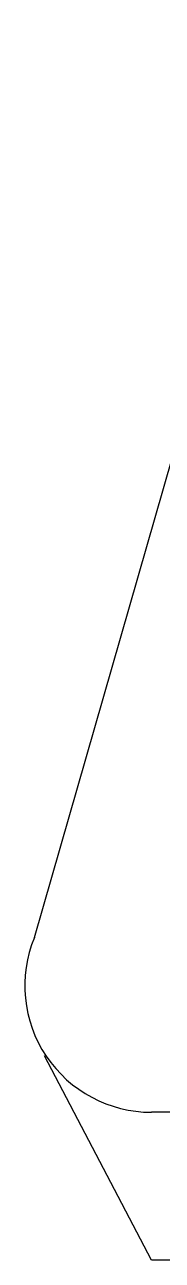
# Model space of a CAD drawing. Header units: millimetres. Extents: x 89450 to 753248, y -530175 to 1209785.
# Drawn here: x 319071.5 to 319095.2, y -167277.9 to -167063.6 of the extents above; entities that cross this region are included whole.
import ezdxf

# ---------------------------------------------------------------- set-up
doc = ezdxf.new("R2010")
doc.units = ezdxf.units.MM
doc.header["$LTSCALE"] = 150

msp = doc.modelspace()

# ---------------------------------------------------------------- linework, layer by layer
at = {"color": 0}
for p, q in [((319073.12, -167221.93), (319118.48, -167063.64)), ((319093.38, -167277.89), (319074.86, -167242.42)), ((320206.2, -167252.22), (319093.38, -167252.22)), ((320206.2, -167277.89), (319093.38, -167277.89))]:
    msp.add_line(p, q, dxfattribs=at)
msp.add_arc((319093.38, -167230.3), 21.92, 157.5338, 270, dxfattribs=at)

doc.saveas('drawing.dxf')
